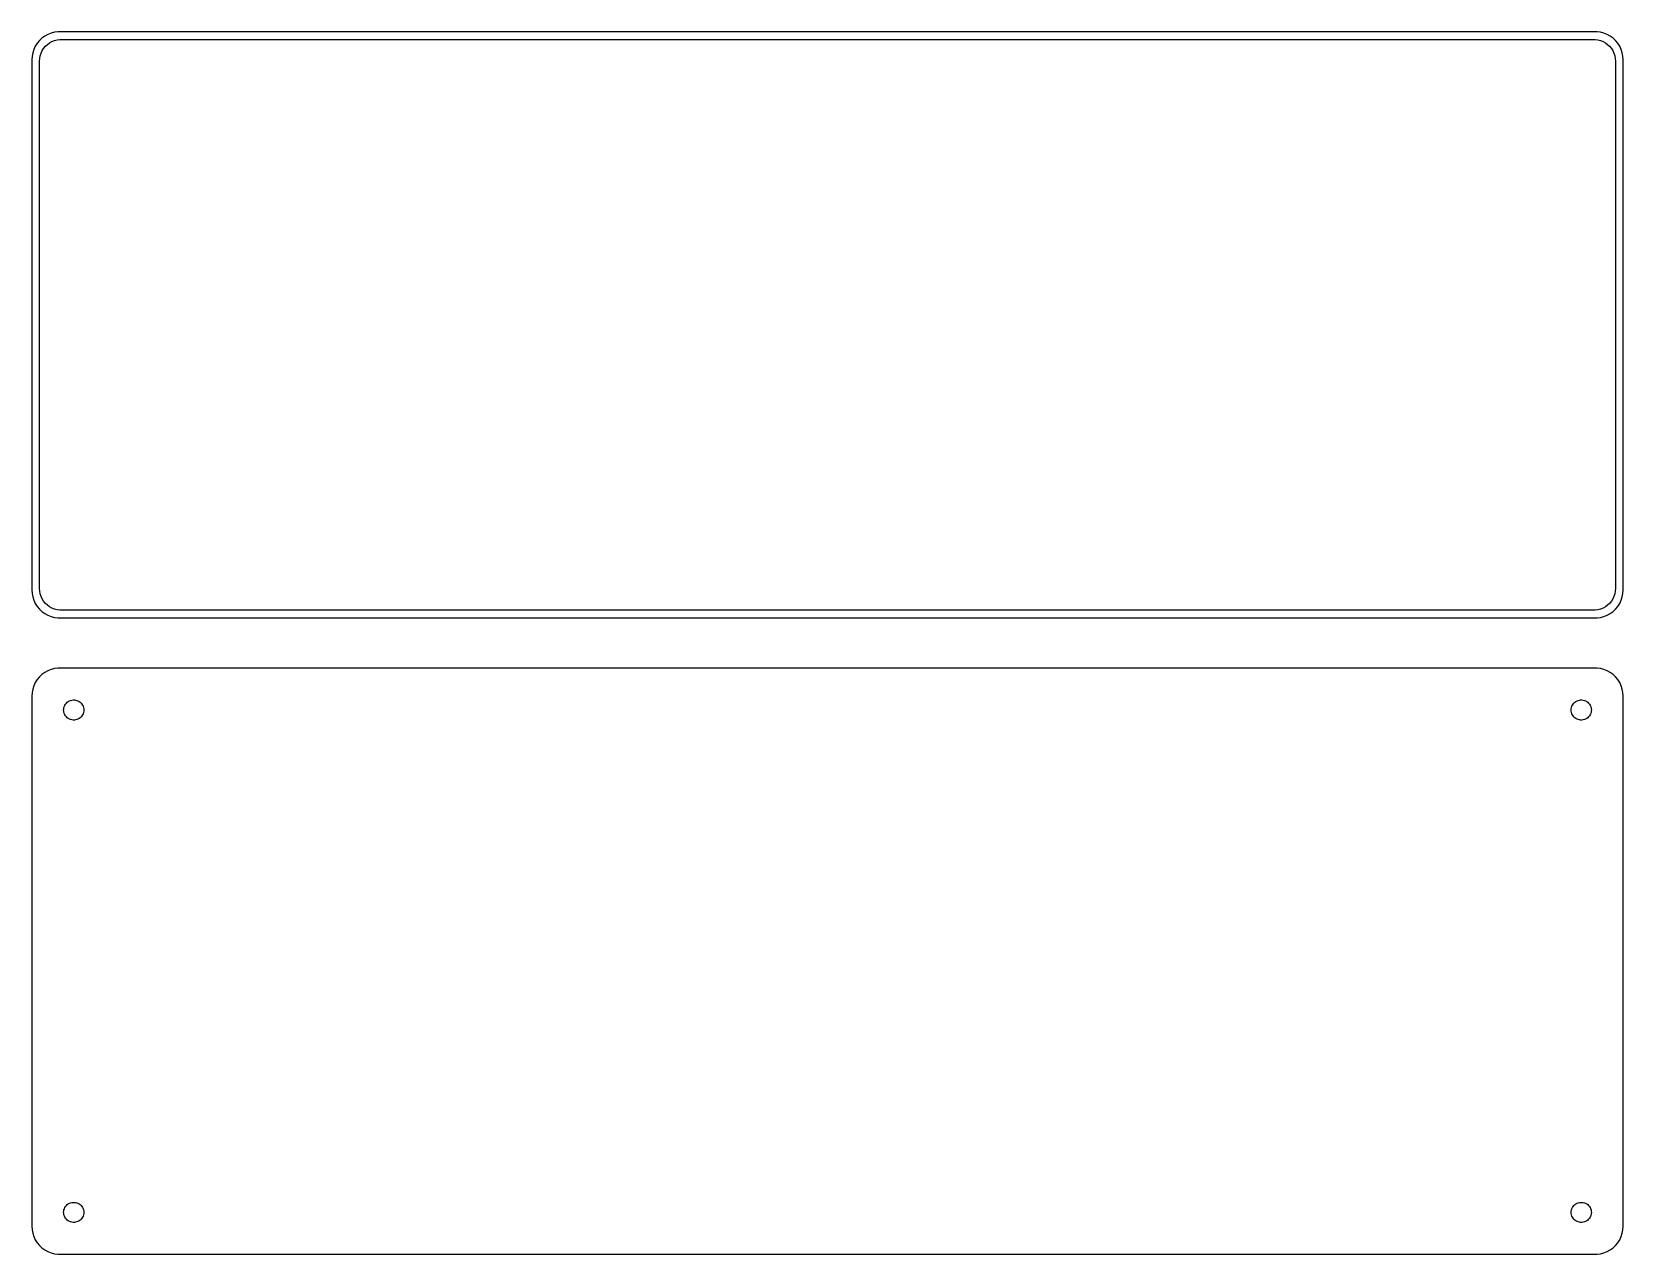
# Model space of a CAD drawing. Header units: metres. Extents: x -142 to 142, y 62 to 280.
import ezdxf

# ---------------------------------------------------------------- set-up
doc = ezdxf.new("R2010")
doc.units = ezdxf.units.M

msp = doc.modelspace()

# ---------------------------------------------------------------- linework, layer by layer
for p, q in [((-140.687, 279.353), (-141.145, 278.923)), ((-140.179, 279.722), (-140.687, 279.353)), ((-139.629, 280.024), (-140.179, 279.722)), ((-139.045, 280.255), (-139.629, 280.024)), ((-138.437, 280.411), (-139.045, 280.255)), ((-137.814, 280.49), (-138.437, 280.411)), ((137.814, 280.49), (-137.814, 280.49)), ((138.437, 280.411), (137.814, 280.49)), ((139.045, 280.255), (138.437, 280.411)), ((139.629, 280.024), (139.045, 280.255)), ((140.179, 279.722), (139.629, 280.024)), ((140.687, 279.353), (140.179, 279.722)), ((141.145, 278.923), (140.687, 279.353)), ((-142.343, 276.743), (-142.461, 276.127)), ((-142.149, 277.341), (-142.343, 276.743)), ((-141.882, 277.909), (-142.149, 277.341)), ((-141.545, 278.439), (-141.882, 277.909)), ((-141.145, 278.923), (-141.545, 278.439)), ((-140.998, 276.212), (-140.848, 276.674)), ((-140.848, 276.674), (-140.641, 277.114)), ((-140.641, 277.114), (-140.38, 277.524)), ((-140.38, 277.524), (-140.071, 277.899)), ((-140.071, 277.899), (-139.716, 278.231)), ((-139.716, 278.231), (-139.323, 278.517)), ((-139.323, 278.517), (-138.898, 278.751)), ((-138.898, 278.751), (-138.446, 278.93)), ((-138.446, 278.93), (-137.975, 279.051)), ((-137.975, 279.051), (-137.493, 279.112)), ((-137.493, 279.112), (137.493, 279.112)), ((137.493, 279.112), (137.975, 279.051)), ((137.975, 279.051), (138.446, 278.93)), ((138.446, 278.93), (138.898, 278.751)), ((138.898, 278.751), (139.323, 278.517)), ((139.323, 278.517), (139.716, 278.231)), ((139.716, 278.231), (140.071, 277.899)), ((140.071, 277.899), (140.38, 277.524)), ((140.38, 277.524), (140.641, 277.114)), ((140.641, 277.114), (140.848, 276.674)), ((140.848, 276.674), (140.998, 276.212)), ((141.545, 278.439), (141.145, 278.923)), ((141.882, 277.909), (141.545, 278.439)), ((142.149, 277.341), (141.882, 277.909)), ((142.343, 276.743), (142.149, 277.341)), ((142.461, 276.127), (142.343, 276.743)), ((-142.461, 276.127), (-142.5, 275.5)), ((-142.5, 275.5), (-142.5, 180.5)), ((-141.119, 275.25), (-141.089, 275.735)), ((-141.119, 180.75), (-141.119, 275.25)), ((-141.089, 275.735), (-140.998, 276.212)), ((140.998, 276.212), (141.089, 275.735)), ((141.089, 275.735), (141.119, 275.25)), ((141.119, 275.25), (141.119, 180.75)), ((142.5, 275.5), (142.461, 276.127)), ((142.5, 180.5), (142.5, 275.5)), ((-142.5, 180.5), (-142.461, 179.873)), ((-142.461, 179.873), (-142.343, 179.257)), ((-141.089, 180.265), (-141.119, 180.75)), ((-140.998, 179.788), (-141.089, 180.265)), ((-140.848, 179.326), (-140.998, 179.788)), ((140.998, 179.788), (140.848, 179.326)), ((141.089, 180.265), (140.998, 179.788)), ((141.119, 180.75), (141.089, 180.265)), ((142.343, 179.257), (142.461, 179.873)), ((142.461, 179.873), (142.5, 180.5)), ((-142.343, 179.257), (-142.149, 178.659)), ((-142.149, 178.659), (-141.882, 178.091)), ((-141.882, 178.091), (-141.545, 177.561)), ((-141.545, 177.561), (-141.145, 177.077)), ((-141.145, 177.077), (-140.687, 176.647)), ((-140.641, 178.886), (-140.848, 179.326)), ((-140.38, 178.476), (-140.641, 178.886)), ((-140.071, 178.101), (-140.38, 178.476)), ((-139.716, 177.769), (-140.071, 178.101)), ((-139.323, 177.483), (-139.716, 177.769)), ((-138.898, 177.249), (-139.323, 177.483)), ((-138.446, 177.07), (-138.898, 177.249)), ((-137.975, 176.949), (-138.446, 177.07)), ((-137.493, 176.888), (-137.975, 176.949)), ((137.493, 176.888), (-137.493, 176.888)), ((137.975, 176.949), (137.493, 176.888)), ((138.446, 177.07), (137.975, 176.949)), ((138.898, 177.249), (138.446, 177.07)), ((139.323, 177.483), (138.898, 177.249)), ((139.716, 177.769), (139.323, 177.483)), ((140.071, 178.101), (139.716, 177.769)), ((140.38, 178.476), (140.071, 178.101)), ((140.641, 178.886), (140.38, 178.476)), ((140.848, 179.326), (140.641, 178.886)), ((140.687, 176.647), (141.145, 177.077)), ((141.145, 177.077), (141.545, 177.561)), ((141.545, 177.561), (141.882, 178.091)), ((141.882, 178.091), (142.149, 178.659)), ((142.149, 178.659), (142.343, 179.257)), ((-140.687, 176.647), (-140.179, 176.278)), ((-140.179, 176.278), (-139.629, 175.976)), ((-139.629, 175.976), (-139.045, 175.745)), ((-139.045, 175.745), (-138.437, 175.589)), ((-138.437, 175.589), (-137.814, 175.51)), ((-137.814, 175.51), (137.814, 175.51)), ((137.814, 175.51), (138.437, 175.589)), ((138.437, 175.589), (139.045, 175.745)), ((139.045, 175.745), (139.629, 175.976)), ((139.629, 175.976), (140.179, 176.278)), ((140.179, 176.278), (140.687, 176.647)), ((-140.687, 165.353), (-141.145, 164.923)), ((-140.179, 165.722), (-140.687, 165.353)), ((-139.629, 166.024), (-140.179, 165.722)), ((-139.045, 166.255), (-139.629, 166.024)), ((-138.437, 166.411), (-139.045, 166.255)), ((-137.814, 166.49), (-138.437, 166.411)), ((137.814, 166.49), (-137.814, 166.49)), ((138.437, 166.411), (137.814, 166.49)), ((139.045, 166.255), (138.437, 166.411)), ((139.629, 166.024), (139.045, 166.255)), ((140.179, 165.722), (139.629, 166.024)), ((140.687, 165.353), (140.179, 165.722)), ((141.145, 164.923), (140.687, 165.353)), ((-142.343, 162.743), (-142.461, 162.127)), ((-142.149, 163.341), (-142.343, 162.743)), ((-141.882, 163.909), (-142.149, 163.341)), ((-141.545, 164.439), (-141.882, 163.909)), ((-141.145, 164.923), (-141.545, 164.439)), ((141.545, 164.439), (141.145, 164.923)), ((141.882, 163.909), (141.545, 164.439)), ((142.149, 163.341), (141.882, 163.909)), ((142.343, 162.743), (142.149, 163.341)), ((142.461, 162.127), (142.343, 162.743)), ((-142.461, 162.127), (-142.5, 161.5)), ((-142.5, 161.5), (-142.5, 66.5)), ((-136.743, 159.448), (-136.674, 159.663)), ((-136.674, 159.663), (-136.577, 159.867)), ((-136.577, 159.867), (-136.456, 160.058)), ((-136.456, 160.058), (-136.312, 160.232)), ((-136.312, 160.232), (-136.147, 160.387)), ((-136.147, 160.387), (-135.964, 160.52)), ((-135.964, 160.52), (-135.766, 160.629)), ((-135.766, 160.629), (-135.556, 160.712)), ((-135.556, 160.712), (-135.337, 160.768)), ((-135.337, 160.768), (-135.113, 160.796)), ((-135.113, 160.796), (-134.887, 160.796)), ((-134.887, 160.796), (-134.663, 160.768)), ((-134.663, 160.768), (-134.444, 160.712)), ((-134.444, 160.712), (-134.234, 160.629)), ((-134.234, 160.629), (-134.036, 160.52)), ((-134.036, 160.52), (-133.853, 160.387)), ((-133.853, 160.387), (-133.688, 160.232)), ((-133.688, 160.232), (-133.544, 160.058)), ((-133.544, 160.058), (-133.423, 159.867)), ((-133.423, 159.867), (-133.326, 159.663)), ((-133.326, 159.663), (-133.257, 159.448)), ((133.257, 159.448), (133.326, 159.663)), ((133.326, 159.663), (133.423, 159.867)), ((133.423, 159.867), (133.544, 160.058)), ((133.544, 160.058), (133.688, 160.232)), ((133.688, 160.232), (133.853, 160.387)), ((133.853, 160.387), (134.036, 160.52)), ((134.036, 160.52), (134.234, 160.629)), ((134.234, 160.629), (134.444, 160.712)), ((134.444, 160.712), (134.663, 160.768)), ((134.663, 160.768), (134.887, 160.796)), ((134.887, 160.796), (135.113, 160.796)), ((135.113, 160.796), (135.337, 160.768)), ((135.337, 160.768), (135.556, 160.712)), ((135.556, 160.712), (135.766, 160.629)), ((135.766, 160.629), (135.964, 160.52)), ((135.964, 160.52), (136.147, 160.387)), ((136.147, 160.387), (136.312, 160.232)), ((136.312, 160.232), (136.456, 160.058)), ((136.456, 160.058), (136.577, 159.867)), ((136.577, 159.867), (136.674, 159.663)), ((136.674, 159.663), (136.743, 159.448)), ((142.5, 161.5), (142.461, 162.127)), ((142.5, 66.5), (142.5, 161.5)), ((-136.8, 159), (-136.786, 159.226)), ((-136.786, 158.774), (-136.8, 159)), ((-136.786, 159.226), (-136.743, 159.448)), ((-136.743, 158.552), (-136.786, 158.774)), ((-136.674, 158.337), (-136.743, 158.552)), ((-136.577, 158.133), (-136.674, 158.337)), ((-136.456, 157.942), (-136.577, 158.133)), ((-136.312, 157.768), (-136.456, 157.942)), ((-136.147, 157.613), (-136.312, 157.768)), ((-135.964, 157.48), (-136.147, 157.613)), ((-135.766, 157.371), (-135.964, 157.48)), ((-135.556, 157.288), (-135.766, 157.371)), ((-135.337, 157.232), (-135.556, 157.288)), ((-135.113, 157.204), (-135.337, 157.232)), ((-134.887, 157.204), (-135.113, 157.204)), ((-134.663, 157.232), (-134.887, 157.204)), ((-134.444, 157.288), (-134.663, 157.232)), ((-134.234, 157.371), (-134.444, 157.288)), ((-134.036, 157.48), (-134.234, 157.371)), ((-133.853, 157.613), (-134.036, 157.48)), ((-133.688, 157.768), (-133.853, 157.613)), ((-133.544, 157.942), (-133.688, 157.768)), ((-133.423, 158.133), (-133.544, 157.942)), ((-133.326, 158.337), (-133.423, 158.133)), ((-133.257, 158.552), (-133.326, 158.337)), ((-133.257, 159.448), (-133.214, 159.226)), ((-133.214, 158.774), (-133.257, 158.552)), ((-133.214, 159.226), (-133.2, 159)), ((-133.2, 159), (-133.214, 158.774)), ((133.2, 159), (133.214, 159.226)), ((133.214, 158.774), (133.2, 159)), ((133.214, 159.226), (133.257, 159.448)), ((133.257, 158.552), (133.214, 158.774)), ((133.326, 158.337), (133.257, 158.552)), ((133.423, 158.133), (133.326, 158.337)), ((133.544, 157.942), (133.423, 158.133)), ((133.688, 157.768), (133.544, 157.942)), ((133.853, 157.613), (133.688, 157.768)), ((134.036, 157.48), (133.853, 157.613)), ((134.234, 157.371), (134.036, 157.48)), ((134.444, 157.288), (134.234, 157.371)), ((134.663, 157.232), (134.444, 157.288)), ((134.887, 157.204), (134.663, 157.232)), ((135.113, 157.204), (134.887, 157.204)), ((135.337, 157.232), (135.113, 157.204)), ((135.556, 157.288), (135.337, 157.232)), ((135.766, 157.371), (135.556, 157.288)), ((135.964, 157.48), (135.766, 157.371)), ((136.147, 157.613), (135.964, 157.48)), ((136.312, 157.768), (136.147, 157.613)), ((136.456, 157.942), (136.312, 157.768)), ((136.577, 158.133), (136.456, 157.942)), ((136.674, 158.337), (136.577, 158.133)), ((136.743, 158.552), (136.674, 158.337)), ((136.743, 159.448), (136.786, 159.226)), ((136.786, 158.774), (136.743, 158.552)), ((136.786, 159.226), (136.8, 159)), ((136.8, 159), (136.786, 158.774)), ((-136.8, 69), (-136.786, 69.2256)), ((-136.786, 68.7744), (-136.8, 69)), ((-136.786, 69.2256), (-136.743, 69.4476)), ((-136.743, 68.5524), (-136.786, 68.7744)), ((-136.743, 69.4476), (-136.674, 69.6626)), ((-136.674, 68.3374), (-136.743, 68.5524)), ((-136.674, 69.6626), (-136.577, 69.8672)), ((-136.577, 69.8672), (-136.456, 70.058)), ((-136.456, 70.058), (-136.312, 70.2322)), ((-136.312, 70.2322), (-136.147, 70.3869)), ((-136.147, 70.3869), (-135.964, 70.5198)), ((-135.964, 70.5198), (-135.766, 70.6287)), ((-135.766, 70.6287), (-135.556, 70.7119)), ((-135.556, 70.7119), (-135.337, 70.7681)), ((-135.337, 70.7681), (-135.113, 70.7964)), ((-135.113, 70.7964), (-134.887, 70.7964)), ((-134.887, 70.7964), (-134.663, 70.7681)), ((-134.663, 70.7681), (-134.444, 70.7119)), ((-134.444, 70.7119), (-134.234, 70.6287)), ((-134.234, 70.6287), (-134.036, 70.5198)), ((-134.036, 70.5198), (-133.853, 70.3869)), ((-133.853, 70.3869), (-133.688, 70.2322)), ((-133.688, 70.2322), (-133.544, 70.058)), ((-133.544, 70.058), (-133.423, 69.8672)), ((-133.423, 69.8672), (-133.326, 69.6626)), ((-133.326, 69.6626), (-133.257, 69.4476)), ((-133.257, 68.5524), (-133.326, 68.3374)), ((-133.257, 69.4476), (-133.214, 69.2256)), ((-133.214, 68.7744), (-133.257, 68.5524)), ((-133.214, 69.2256), (-133.2, 69)), ((-133.2, 69), (-133.214, 68.7744)), ((133.2, 69), (133.214, 69.2256)), ((133.214, 68.7744), (133.2, 69)), ((133.214, 69.2256), (133.257, 69.4476)), ((133.257, 68.5524), (133.214, 68.7744)), ((133.257, 69.4476), (133.326, 69.6626)), ((133.326, 68.3374), (133.257, 68.5524)), ((133.326, 69.6626), (133.423, 69.8672)), ((133.423, 69.8672), (133.544, 70.058)), ((133.544, 70.058), (133.688, 70.2322)), ((133.688, 70.2322), (133.853, 70.3869)), ((133.853, 70.3869), (134.036, 70.5198)), ((134.036, 70.5198), (134.234, 70.6287)), ((134.234, 70.6287), (134.444, 70.7119)), ((134.444, 70.7119), (134.663, 70.7681)), ((134.663, 70.7681), (134.887, 70.7964)), ((134.887, 70.7964), (135.113, 70.7964)), ((135.113, 70.7964), (135.337, 70.7681)), ((135.337, 70.7681), (135.556, 70.7119)), ((135.556, 70.7119), (135.766, 70.6287)), ((135.766, 70.6287), (135.964, 70.5198)), ((135.964, 70.5198), (136.147, 70.3869)), ((136.147, 70.3869), (136.312, 70.2322)), ((136.312, 70.2322), (136.456, 70.058)), ((136.456, 70.058), (136.577, 69.8672)), ((136.577, 69.8672), (136.674, 69.6626)), ((136.674, 69.6626), (136.743, 69.4476)), ((136.743, 68.5524), (136.674, 68.3374)), ((136.743, 69.4476), (136.786, 69.2256)), ((136.786, 68.7744), (136.743, 68.5524)), ((136.786, 69.2256), (136.8, 69)), ((136.8, 69), (136.786, 68.7744)), ((-142.5, 66.5), (-142.461, 65.8733)), ((-142.461, 65.8733), (-142.343, 65.2566)), ((-136.577, 68.1328), (-136.674, 68.3374)), ((-136.456, 67.942), (-136.577, 68.1328)), ((-136.312, 67.7678), (-136.456, 67.942)), ((-136.147, 67.6131), (-136.312, 67.7678)), ((-135.964, 67.4802), (-136.147, 67.6131)), ((-135.766, 67.3713), (-135.964, 67.4802)), ((-135.556, 67.2881), (-135.766, 67.3713)), ((-135.337, 67.2319), (-135.556, 67.2881)), ((-135.113, 67.2036), (-135.337, 67.2319)), ((-134.887, 67.2036), (-135.113, 67.2036)), ((-134.663, 67.2319), (-134.887, 67.2036)), ((-134.444, 67.2881), (-134.663, 67.2319)), ((-134.234, 67.3713), (-134.444, 67.2881)), ((-134.036, 67.4802), (-134.234, 67.3713)), ((-133.853, 67.6131), (-134.036, 67.4802)), ((-133.688, 67.7678), (-133.853, 67.6131)), ((-133.544, 67.942), (-133.688, 67.7678)), ((-133.423, 68.1328), (-133.544, 67.942)), ((-133.326, 68.3374), (-133.423, 68.1328)), ((133.423, 68.1328), (133.326, 68.3374)), ((133.544, 67.942), (133.423, 68.1328)), ((133.688, 67.7678), (133.544, 67.942)), ((133.853, 67.6131), (133.688, 67.7678)), ((134.036, 67.4802), (133.853, 67.6131)), ((134.234, 67.3713), (134.036, 67.4802)), ((134.444, 67.2881), (134.234, 67.3713)), ((134.663, 67.2319), (134.444, 67.2881)), ((134.887, 67.2036), (134.663, 67.2319)), ((135.113, 67.2036), (134.887, 67.2036)), ((135.337, 67.2319), (135.113, 67.2036)), ((135.556, 67.2881), (135.337, 67.2319)), ((135.766, 67.3713), (135.556, 67.2881)), ((135.964, 67.4802), (135.766, 67.3713)), ((136.147, 67.6131), (135.964, 67.4802)), ((136.312, 67.7678), (136.147, 67.6131)), ((136.456, 67.942), (136.312, 67.7678)), ((136.577, 68.1328), (136.456, 67.942)), ((136.674, 68.3374), (136.577, 68.1328)), ((142.343, 65.2566), (142.461, 65.8733)), ((142.461, 65.8733), (142.5, 66.5)), ((-142.343, 65.2566), (-142.149, 64.6594)), ((-142.149, 64.6594), (-141.882, 64.0912)), ((-141.882, 64.0912), (-141.545, 63.5611)), ((-141.545, 63.5611), (-141.145, 63.0773)), ((-141.145, 63.0773), (-140.687, 62.6474)), ((140.687, 62.6474), (141.145, 63.0773)), ((141.145, 63.0773), (141.545, 63.5611)), ((141.545, 63.5611), (141.882, 64.0912)), ((141.882, 64.0912), (142.149, 64.6594)), ((142.149, 64.6594), (142.343, 65.2566)), ((-140.687, 62.6474), (-140.179, 62.2784)), ((-140.179, 62.2784), (-139.629, 61.9759)), ((-139.629, 61.9759), (-139.045, 61.7447)), ((-139.045, 61.7447), (-138.437, 61.5886)), ((-138.437, 61.5886), (-137.814, 61.5099)), ((-137.814, 61.5099), (137.814, 61.5099)), ((137.814, 61.5099), (138.437, 61.5886)), ((138.437, 61.5886), (139.045, 61.7447)), ((139.045, 61.7447), (139.629, 61.9759)), ((139.629, 61.9759), (140.179, 62.2784)), ((140.179, 62.2784), (140.687, 62.6474))]:
    msp.add_line(p, q)

doc.saveas('drawing.dxf')
